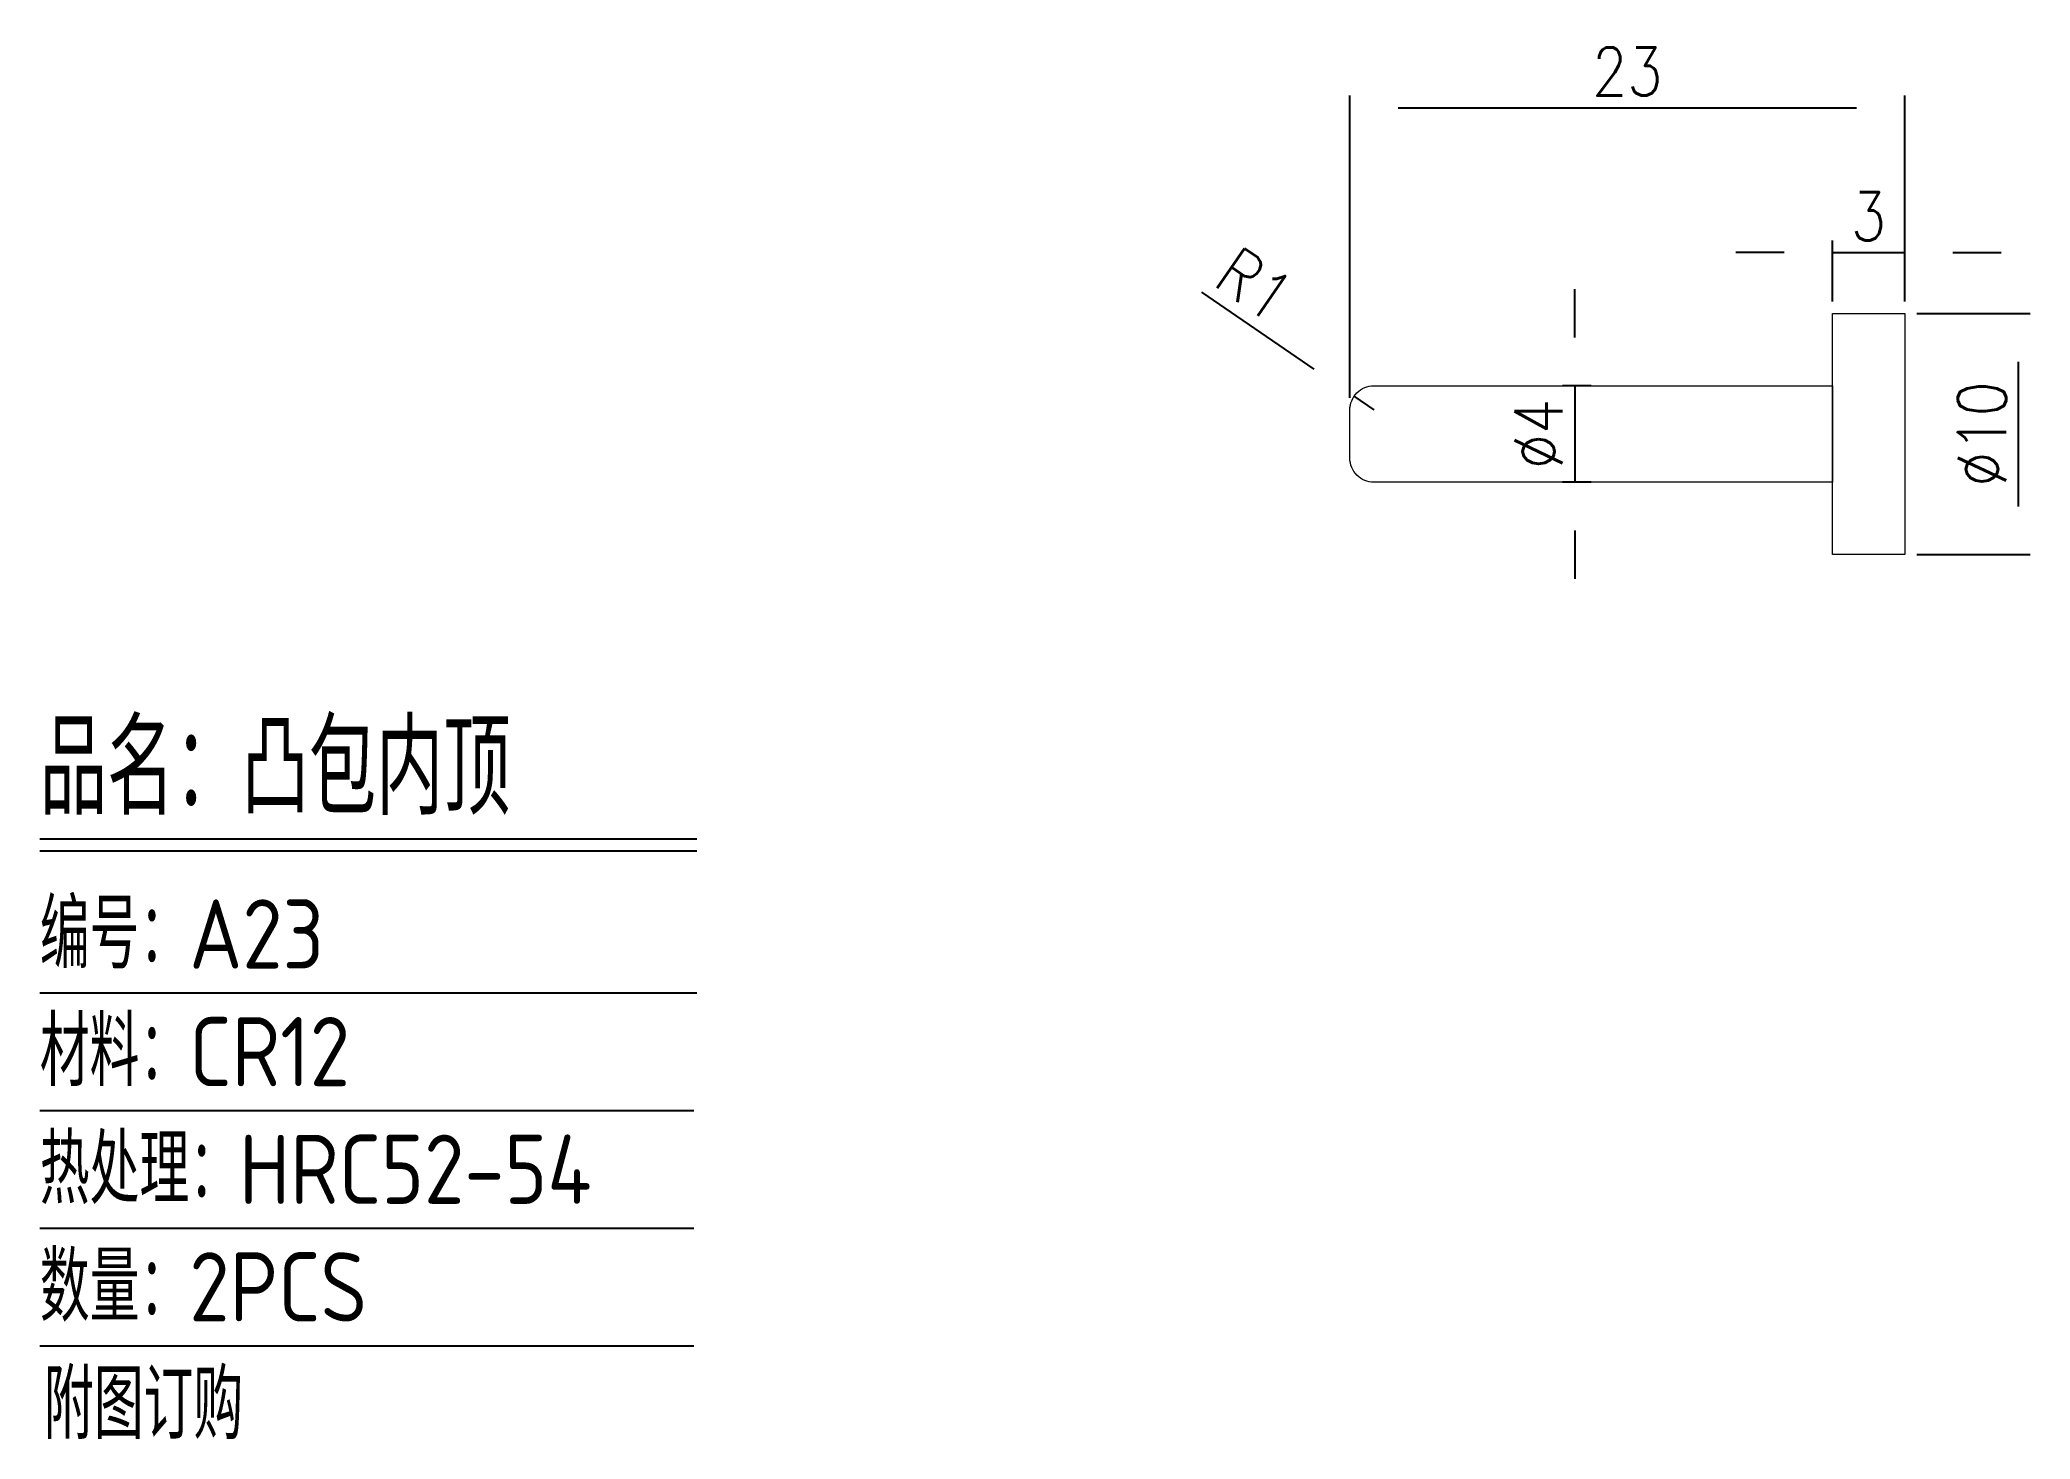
# Model space of a CAD drawing. Header units: millimetres. Extents: x 1988.7 to 2071.2, y -2663.8 to -2605.8.
import ezdxf

# ---------------------------------------------------------------- set-up
doc = ezdxf.new("R2010")
doc.units = ezdxf.units.MM
doc.layers.add('DIM', color=4, linetype='Continuous')
doc.layers.add('PRESS', color=3, linetype='Continuous')
doc.styles.add('gbenor', font='gbenor.shx', dxfattribs={"bigfont": 'gbcbig.shx'})
doc.styles.get("Standard").update_dxf_attribs({"font": 'txt.shx', "width": 0.85, "bigfont": 'ctxt.shx'})
doc.dimstyles.new('T-2-WX', dxfattribs={"dimtxt": 2, "dimasz": 2, "dimexe": 0.5, "dimexo": 0.5, "dimgap": 0.5, "dimtad": 1, "dimtxsty": 'Standard', "dimblk": 'OPEN30', "dimcen": 0, "dimazin": 3, "dimtfac": 1, "dimtmove": 0, "dimatfit": 3, "dimldrblk": 'OPEN30', "dimlwd": -1, "dimlwe": -1})

# ---------------------------------------------------------------- blocks, each defined once
blk = doc.blocks.new('*D7579')
at = {"layer": 'Defpoints', "color": 0}
for p in [(2065.96, -2608.573), (2065.96, -2617.102), (2042.96, -2621.102)]:
    blk.add_point(p, dxfattribs=at)
at = {"layer": 'DIM', "color": 0}
for p, q in [((2042.96, -2620.602), (2042.96, -2608.073)), ((2044.96, -2608.573), (2063.96, -2608.573)), ((2065.96, -2616.602), (2065.96, -2608.073))]:
    blk.add_line(p, q, dxfattribs=at)
at = {"layer": 'DIM', "color": 0, "insert": (2054.46, -2607.073), "char_height": 2, "attachment_point": 5}
blk.add_mtext('23', dxfattribs=at)
blk = doc.blocks.new('_Open30')
blk = doc.blocks.new('*D7580')
at = {"layer": 'Defpoints', "color": 0}
for p in [(2065.96, -2614.576), (2062.96, -2617.102), (2065.96, -2617.102)]:
    blk.add_point(p, dxfattribs=at)
at = {"layer": 'DIM', "color": 0}
for p, q in [((2060.96, -2614.576), (2058.96, -2614.576)), ((2062.96, -2616.602), (2062.96, -2614.076)), ((2062.96, -2614.576), (2065.96, -2614.576)), ((2065.96, -2616.602), (2065.96, -2614.076)), ((2067.96, -2614.576), (2069.96, -2614.576))]:
    blk.add_line(p, q, dxfattribs=at)
at = {"layer": 'DIM', "color": 0, "insert": (2064.46, -2613.076), "char_height": 2, "attachment_point": 5}
blk.add_mtext('3', dxfattribs=at)
blk = doc.blocks.new('*D7581')
at = {"layer": 'Defpoints', "color": 0}
for p in [(2065.96, -2617.102), (2065.96, -2627.102), (2070.661, -2627.102)]:
    blk.add_point(p, dxfattribs=at)
at = {"layer": 'DIM', "color": 0}
for p, q in [((2066.46, -2617.102), (2071.161, -2617.102)), ((2070.661, -2619.102), (2070.661, -2625.102)), ((2066.46, -2627.102), (2071.161, -2627.102))]:
    blk.add_line(p, q, dxfattribs=at)
at = {"layer": 'DIM', "color": 0, "insert": (2069.161, -2622.102), "char_height": 2, "attachment_point": 5, "rotation": 90}
blk.add_mtext('%%c10', dxfattribs=at)
blk = doc.blocks.new('*D7582')
at = {"layer": 'Defpoints', "color": 0}
for p in [(2053.46, -2620.102), (2052.28, -2624.102), (2053.46, -2624.102)]:
    blk.add_point(p, dxfattribs=at)
at = {"layer": 'DIM', "color": 0}
for p, q in [((2052.28, -2618.102), (2052.28, -2616.102)), ((2052.96, -2620.102), (2051.78, -2620.102)), ((2052.28, -2620.102), (2052.28, -2624.102)), ((2052.96, -2624.102), (2051.78, -2624.102)), ((2052.28, -2626.102), (2052.28, -2628.102))]:
    blk.add_line(p, q, dxfattribs=at)
at = {"layer": 'DIM', "color": 0, "insert": (2050.78, -2622.102), "char_height": 2, "attachment_point": 5, "rotation": 90}
blk.add_mtext('%%c4', dxfattribs=at)
blk = doc.blocks.new('*D7583')
at = {"layer": 'Defpoints', "color": 0}
for p in [(2043.134, -2620.538), (2043.96, -2621.102)]:
    blk.add_point(p, dxfattribs=at)
at = {"layer": 'DIM', "color": 0}
for p, q in [((2041.483, -2619.41), (2036.821, -2616.226)), ((2043.96, -2621.102), (2043.134, -2620.538))]:
    blk.add_line(p, q, dxfattribs=at)
at = {"layer": 'DIM', "color": 0, "insert": (2039.016, -2615.908), "char_height": 2, "attachment_point": 5, "rotation": 325.66581}
blk.add_mtext('R1', dxfattribs=at)

msp = doc.modelspace()

# ---------------------------------------------------------------- linework, layer by layer
at = {"layer": 'DIM', "color": 4, "linetype": 'Continuous', "lineweight": 25}
for p, q in [((1988.654, -2638.882), (2015.889, -2638.882)), ((1988.654, -2639.384), (2015.889, -2639.384)), ((1988.654, -2645.264), (2015.889, -2645.264)), ((1988.654, -2650.14), (2015.771, -2650.14)), ((1988.654, -2655.016), (2015.771, -2655.016)), ((1988.654, -2659.892), (2015.771, -2659.892))]:
    msp.add_line(p, q, dxfattribs=at)
at = {"layer": 'PRESS', "linetype": 'Continuous', "lineweight": 15}
msp.add_lwpolyline([(2062.96, -2617.102), (2065.96, -2617.102), (2065.96, -2627.102), (2062.96, -2627.102)], close=True, dxfattribs=at)
msp.add_lwpolyline([(2043.96, -2620.102), (2062.96, -2620.102), (2062.96, -2624.102), (2043.96, -2624.102, -0.414214), (2042.96, -2623.102), (2042.96, -2621.102, -0.414214)], format="xyb", close=True, dxfattribs=at)

# ---------------------------------------------------------------- texts
at = {"layer": 'DIM', "color": 3, "linetype": 'Continuous', "lineweight": 25, "style": 'gbenor'}
for s, height, p in [('品名：凸包内顶', 3.8721, (1988.654, -2637.878)), ('编号：A23', 2.8682, (1988.654, -2644.26)), ('材料：CR12', 2.8682, (1988.654, -2649.136)), ('热处理：HRC52-54', 2.86825, (1988.654, -2654.012)), ('数量：2PCS', 2.8682, (1988.654, -2658.888)), ('附图订购', 2.8682, (1988.828, -2663.764))]:
    msp.add_text(s, height=height, dxfattribs=at).set_placement(p)

# ---------------------------------------------------------------- dimensions: what is measured, and where the dimension line sits
at = {"layer": 'DIM'}
for base, p1, picture, middle in [((2065.96, -2608.573), (2042.96, -2621.102), '*D7579', (2054.46, -2607.073)), ((2065.96, -2614.576), (2062.96, -2617.102), '*D7580', (2064.46, -2613.076))]:
    dim = msp.add_linear_dim(base=base, p1=p1, p2=(2065.96, -2617.102), dimstyle='T-2-WX', dxfattribs=at)
    dim.commit()
    dim.dimension.update_dxf_attribs({"geometry": picture, "text_midpoint": middle})
dim = msp.add_radius_dim(center=(2043.96, -2621.102), mpoint=(2043.134, -2620.538), dimstyle='T-2-WX', dxfattribs=at)
dim.commit()
dim.dimension.update_dxf_attribs({"geometry": '*D7583', "text_midpoint": (2038.17, -2617.147), "dimtype": 164})
for base, p1, p2, picture, middle in [((2052.28, -2624.102), (2053.46, -2620.102), (2053.46, -2624.102), '*D7582', (2050.78, -2622.102)), ((2070.661, -2627.102), (2065.96, -2617.102), (2065.96, -2627.102), '*D7581', (2069.161, -2622.102))]:
    dim = msp.add_linear_dim(base=base, p1=p1, p2=p2, angle=90, text='%%c<>', dimstyle='T-2-WX', dxfattribs=at)
    dim.commit()
    dim.dimension.update_dxf_attribs({"geometry": picture, "text_midpoint": middle})

doc.saveas('drawing.dxf')
